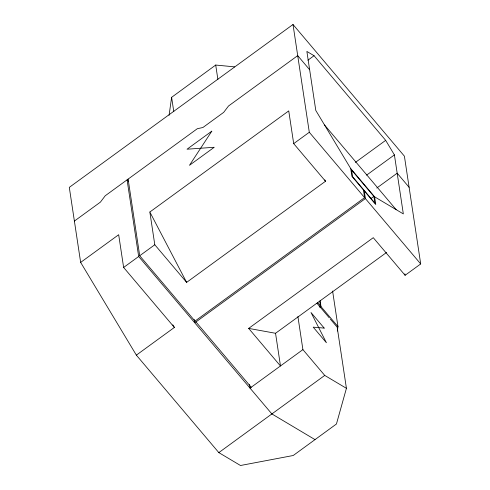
<?xml version="1.0" encoding="UTF-8"?>
<svg xmlns="http://www.w3.org/2000/svg" width="490" height="490" viewBox="0 0 490 490"><rect width="100%" height="100%" fill="white"/><g stroke="black" fill="none" stroke-linecap="round" stroke-linejoin="round"><path stroke-width="0.73" d="M169.075 115.328L171.616 97.326L215.71 65.041L234.6 66.873M337.341 331.069L337.971 326.567L332.6 291.023M330.272 319.021L337.175 327.179L346.424 388.325L336.44 424.003L293.222 455.504L240.492 465.5L218.828 452.613L136.355 355.134L80.648 262.407L69.298 187.376L293.002 24.5L404.403 156.169L420.702 263.939L405.095 275.3L373.264 237.681L248.669 328.398L280.494 366.018L275.545 333.28L386.573 252.448M319.223 306.734L320.423 305.858L319.731 301.319M319.817 307.518L321.017 306.642L320.099 300.591M74.394 221.064L100.407 202.125L105.221 195.767L197.305 128.723L202.897 127.504L223.703 112.351L228.518 105.999L297.706 55.627L309.643 69.733M307.879 60.209L314.059 55.713L385.673 140.354L394.407 154.895L403.331 213.91L374.605 196.815L350.736 168.603L315.799 110.452L306.875 51.438L314.059 55.713M80.648 262.407L118.678 234.722L123.627 267.454L174.385 327.443L136.355 355.134M149.848 212.023L288.739 110.899L293.694 143.631L325.519 181.251L186.629 282.381L154.797 244.761L149.848 212.023L186.629 282.381M123.627 267.454L138.67 256.503L127.082 179.855L128.509 181.551M195.014 321.109L139.711 255.743L154.797 244.761M293.694 143.631L309.3 132.269L293.002 24.5M355.403 162.398L385.673 140.354M366.606 175.132L394.407 154.895M376.786 188.031L397.176 173.191L409.107 187.296M364.235 190.873L365.399 198.573L195.29 322.426L194.493 321.483L364.603 197.635L363.439 189.936M370.795 198.64L373.888 196.386L351.606 170.054L352.616 176.725L374.899 203.056L373.888 196.386M297.908 316.558L302.906 349.621L250.029 388.117L249.471 384.454M218.828 452.613L324.729 375.413L346.424 388.325M248.669 328.398L275.545 333.28M271.852 413.915L315.021 439.628M317.514 302.44L320.423 305.858M321.017 306.642L337.971 326.567M324.533 124.987L396.147 209.634M309.3 132.269L420.702 263.939M316.957 303.286L329.286 317.851M302.906 349.621L324.729 375.413M195.957 321.942L251.26 387.302M138.67 256.503L271.901 413.97M172.817 324.833L174.385 327.443M324.815 179.897L325.519 181.251M404.869 273.812L405.095 275.3M374.605 196.815L375.769 204.514L351.9 176.296L350.736 168.603M215.71 65.041L217.879 79.386M171.616 97.326L173.785 111.671M194.175 319.388L194.493 321.483M128.117 179.101L139.711 255.743M211.796 131.179L189.471 165.308L214.234 147.276L187.033 149.211L211.796 131.179M324.209 328.11L313.214 327.149L326.42 342.761L310.997 312.498L324.209 328.11"/></g></svg>
